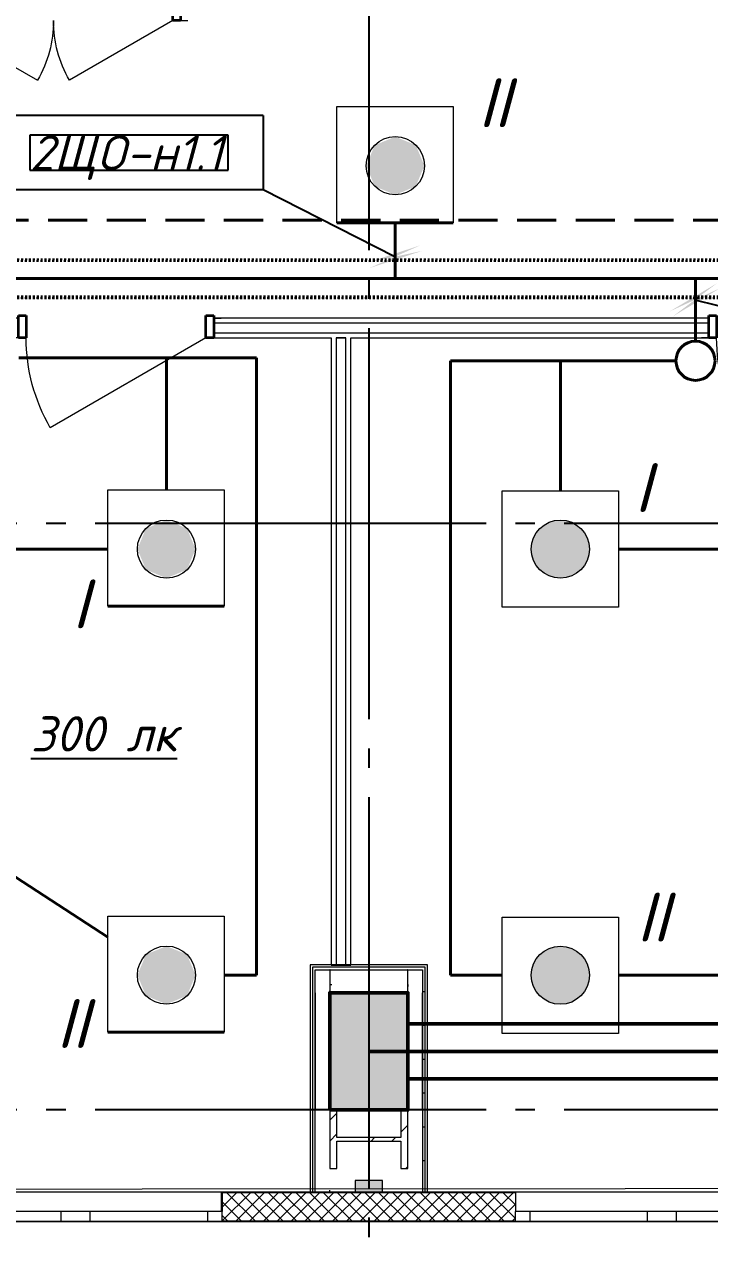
# Model space of a CAD drawing. Header units: millimetres. Extents: x 0 to 1286, y 0 to 420.
# Drawn here: x 260.6 to 295.6, y 92.9 to 155.1 of the extents above; entities that cross this region are included whole.
import ezdxf

# ---------------------------------------------------------------- set-up
doc = ezdxf.new("R2010")
doc.units = ezdxf.units.MM
for name, pattern in [('JIS_02_2.0', [3, 2, -1]), ('ГОСТ 2.303 5', [24, 20, -1.5, 1, -1.5]), ('СПКБ-0000-000-АР#002$0$Achse', [2300, 0, -800, 1500, 0]), ('СПКБ-0000-000-АР#002$0$Разомкнутая', [1058.333302, 634.99999, -423.333311]), ('СПКБ-0000-000-АР#002$0$Штрихпунктирная', [900, 500, -200, 0, -200])]:
    doc.linetypes.add(name, pattern=pattern)
for name, color, linetype in [('Viewport1ForCustomObjects_0', 7, 'Continuous'), ('Viewport2ForCustomObjects_0', 7, 'Continuous'), ('СПКБ-0000-000-АР#002$0$Двери ArchiCAD', 7, 'Continuous'), ('СПКБ-0000-000-АР#002$0$Колонны новые', 7, 'Continuous'), ('СПКБ-0000-000-АР#002$0$Колонны существующие', 7, 'Continuous'), ('СПКБ-0000-000-АР#002$0$Окна ArchiCAD', 7, 'Continuous'), ('СПКБ-0000-000-АР#002$0$Перекрытие новые', 7, 'Continuous'), ('СПКБ-0000-000-АР#002$0$Стены', 7, 'Continuous'), ('СПКБ-0000-000-АР#002$0$Фахверк', 7, 'Continuous'), ('Строительные оси', 7, 'Continuous'), ('ЭМ_ЛОТКИ', 3, 'JIS_02_2.0'), ('ЭО_АВАРИЙНОЕ ОСВЕЩЕНИЕ', 7, 'Continuous'), ('ЭО_РАБОЧЕЕ ОСВЕЩЕНИЕ', 7, 'Continuous')]:
    doc.layers.add(name, color=color, linetype=linetype)
for name, color, linetype, lineweight, true_color in [('СПКБ-0000-000-АР#002$0$Двери ArchiCAD_Ном._пера__161', 7, 'Continuous', 13, 0xe11606), ('СПКБ-0000-000-АР#002$0$Двери ArchiCAD_Ном._пера__23', 7, 'Continuous', 35, 0xff6600), ('СПКБ-0000-000-АР#002$0$Двери ArchiCAD_Ном._пера__3', 7, 'Continuous', 18, 0xff6600), ('СПКБ-0000-000-АР#002$0$Колонны новые_Ном._пера__108', 7, 'Continuous', 13, 0xfd8379), ('СПКБ-0000-000-АР#002$0$Колонны существующие_Ном._пера__102', 7, 'Continuous', 13, 0xcccccc), ('СПКБ-0000-000-АР#002$0$Линии_Ном._пера__4', 7, 'Continuous', 20, 0x029e21), ('СПКБ-0000-000-АР#002$0$Окна ArchiCAD_Ном._пера__68', 7, 'Continuous', 20, 0xfd4435), ('СПКБ-0000-000-АР#002$0$Перекрытие новые_Ном._пера__161', 7, 'Continuous', 13, 0xe11606), ('СПКБ-0000-000-АР#002$0$Стены_Ном._пера__161', 7, 'Continuous', 13, 0xe11606), ('СПКБ-0000-000-АР#002$0$Стены_Ном._пера__68', 7, 'Continuous', 20, 0xfd4435), ('СПКБ-0000-000-АР#002$0$Фахверк_Ном._пера__102', 7, 'Continuous', 13, 0xcccccc)]:
    doc.layers.add(name, color=color, linetype=linetype, lineweight=lineweight, true_color=true_color)
for name, color, linetype, lineweight in [('СПКБ-0000-000-АР#002$0$Колонны новые_Ном._пера__20', 1, 'Continuous', 20), ('СПКБ-0000-000-АР#002$0$Колонны существующие_Ном._пера__141', 7, 'Continuous', 50), ('СПКБ-0000-000-АР#002$0$Линии_Ном._пера__141', 7, 'Continuous', 50), ('СПКБ-0000-000-АР#002$0$Окна ArchiCAD_Ном._пера__6', 5, 'Continuous', 9), ('СПКБ-0000-000-АР#002$0$Стены_Ном._пера__1', 7, 'Continuous', 13), ('СПКБ-0000-000-АР#002$0$Стены_Ном._пера__20', 1, 'Continuous', 20), ('СПКБ-0000-000-АР#002$0$Фахверк_Ном._пера__1', 7, 'Continuous', 13)]:
    doc.layers.add(name, color=color, linetype=linetype, lineweight=lineweight)
doc.styles.add('1.8', font='isocpeui.ttf', dxfattribs={"height": 1.8})
doc.styles.add('2.5', font='isocpeui.ttf')
doc.styles.add('CustomTextStyle101', font='isocpeui.ttf', dxfattribs={"height": 1.8})
pattern_1 = [(0, (0, 0), (0, 75), [0, -75])]
pattern_2 = [(0, (0, 0), (0, 173.205), [0, -100]), (0, (50, 86.6), (0, 173.205), [0, -100])]
pattern_3 = [(45, (0, 0), (-159.099, 159.099), []), (45, (-53.03, 53.03), (-159.099, 159.099), [])]

# ---------------------------------------------------------------- blocks, each defined once
blk = doc.blocks.new('*U669')
at = {"color": 0, "linetype": 'ByBlock', "lineweight": -2}
for p, q in [((-100, -31), (-100, -21500)), ((-100, -21500), (-100, -31)), ((-90, -21500), (-90, -31)), ((90, -31), (90, -21500)), ((100, -21500), (100, -31)), ((100, -21500), (100, -31))]:
    blk.add_line(p, q, dxfattribs=at)
blk = doc.blocks.new('*E728')
at = {"layer": 'Строительные оси', "color": 3, "linetype": 'ГОСТ 2.303 5', "lineweight": 25}
for p, q in [((-59.569, 258.857), (-59.569, -45.143)), ((186.431, 8.857), (-283.569, 8.857)), ((186.431, -21.143), (-283.569, -21.143))]:
    blk.add_line(p, q, dxfattribs=at)
at = {"layer": 'ЭО_АВАРИЙНОЕ ОСВЕЩЕНИЕ', "color": 1, "linetype": 'JIS_02_2.0', "lineweight": 40}
blk.add_line((-150.979, 24.391), (-10.844, 24.391), dxfattribs=at)
at = {"layer": 'ЭО_РАБОЧЕЕ ОСВЕЩЕНИЕ', "color": 7, "lineweight": 0}
for p, q in [((-61.207, 30.193), (-55.257, 30.193)), ((-61.207, 24.243), (-61.207, 30.193)), ((-55.257, 30.193), (-55.257, 24.243)), ((-72.913, 10.579), (-66.963, 10.579)), ((-72.913, 4.629), (-72.913, 10.579)), ((-66.963, 10.579), (-66.963, 4.629)), ((-52.742, 10.528), (-46.792, 10.528)), ((-52.742, 4.578), (-52.742, 10.528)), ((-46.792, 10.528), (-46.792, 4.578)), ((-46.792, 4.578), (-52.742, 4.578)), ((-72.913, -11.219), (-66.963, -11.219)), ((-72.913, -17.169), (-72.913, -11.219)), ((-66.963, -11.219), (-66.963, -17.169)), ((-52.742, -11.272), (-46.792, -11.272)), ((-52.742, -17.222), (-52.742, -11.272)), ((-46.792, -11.272), (-46.792, -17.222)), ((-46.792, -17.222), (-52.742, -17.222))]:
    blk.add_line(p, q, dxfattribs=at)
at = {"layer": 'ЭО_РАБОЧЕЕ ОСВЕЩЕНИЕ', "color": 5, "lineweight": 40}
for p, q in [((-55.257, 24.243), (-61.207, 24.243)), ((-58.215, 21.391), (-58.215, 24.243)), ((-58.215, 21.391), (-78.477, 21.391)), ((-42.854, 21.391), (-58.215, 21.391)), ((-42.854, 18.188), (-42.854, 21.391)), ((-5.153, 21.391), (-42.854, 21.391)), ((-77.477, 17.346), (-69.921, 17.346)), ((-69.921, 10.579), (-69.921, 17.346)), ((-69.921, 17.346), (-65.313, 17.346)), ((-65.313, 17.346), (-65.313, -14.244)), ((-49.767, 17.188), (-55.386, 17.188)), ((-55.386, 17.188), (-55.386, -14.247)), ((-49.767, 17.188), (-49.767, 10.528)), ((-43.854, 17.188), (-49.767, 17.188)), ((-100.657, 7.554), (-72.913, 7.554)), ((-46.792, 7.553), (-31.742, 7.553)), ((-66.963, 4.629), (-72.913, 4.629)), ((-72.913, -12.299), (-83.81, -5.217)), ((-65.313, -14.244), (-66.963, -14.244)), ((-55.386, -14.247), (-52.742, -14.247)), ((-46.792, -14.247), (-31.742, -14.247)), ((-66.963, -17.169), (-72.913, -17.169))]:
    blk.add_line(p, q, dxfattribs=at)
at = {"layer": 'ЭО_РАБОЧЕЕ ОСВЕЩЕНИЕ', "color": 7, "lineweight": 0}
for centre in [(-58.215, 27.168), (-69.921, 7.554), (-49.767, 7.553), (-69.921, -14.244), (-49.767, -14.247)]:
    blk.add_circle(centre, 1.488, dxfattribs=at)
at = {"layer": 'ЭО_РАБОЧЕЕ ОСВЕЩЕНИЕ', "color": 5, "lineweight": 40}
blk.add_circle((-42.854, 17.188), 1, dxfattribs=at)
at = {"layer": 'ЭО_РАБОЧЕЕ ОСВЕЩЕНИЕ', "color": 5, "lineweight": 0}
for points in [[(-58.215, 28.655), (-59.267, 28.22), (-57.163, 28.22)], [(-59.267, 28.22), (-59.702, 27.168), (-56.727, 27.168)], [(-59.267, 28.22), (-57.163, 28.22), (-56.727, 27.168)], [(-59.702, 27.168), (-59.267, 26.116), (-57.163, 26.116)], [(-59.702, 27.168), (-56.727, 27.168), (-57.163, 26.116)], [(-59.267, 26.116), (-57.163, 26.116), (-58.215, 25.68)], [(-69.921, 9.041), (-70.973, 8.606), (-68.869, 8.606)], [(-70.973, 8.606), (-71.408, 7.554), (-68.433, 7.554)], [(-70.973, 8.606), (-68.869, 8.606), (-68.433, 7.554)], [(-71.408, 7.554), (-70.973, 6.502), (-68.869, 6.502)], [(-71.408, 7.554), (-68.433, 7.554), (-68.869, 6.502)], [(-70.973, 6.502), (-68.869, 6.502), (-69.921, 6.066)], [(-69.921, -12.756), (-70.973, -13.192), (-68.869, -13.192)], [(-70.973, -13.192), (-71.408, -14.244), (-68.433, -14.244)], [(-70.973, -13.192), (-68.869, -13.192), (-68.433, -14.244)], [(-71.408, -14.244), (-70.973, -15.296), (-68.869, -15.296)], [(-71.408, -14.244), (-68.433, -14.244), (-68.869, -15.296)], [(-70.973, -15.296), (-68.869, -15.296), (-69.921, -15.731)]]:
    blk.add_solid(points, dxfattribs=at)
at = {"layer": 'ЭО_РАБОЧЕЕ ОСВЕЩЕНИЕ', "color": 5, "lineweight": 40}
for points in [[(-50.663, 8.74), (-50.866, 8.555), (-48.668, 8.555)], [(-50.43, 8.884), (-50.663, 8.74), (-48.871, 8.74)], [(-50.663, 8.74), (-48.871, 8.74), (-48.668, 8.555)], [(-50.174, 8.983), (-50.43, 8.884), (-49.104, 8.884)], [(-50.43, 8.884), (-49.104, 8.884), (-48.871, 8.74)], [(-49.904, 9.034), (-50.174, 8.983), (-49.36, 8.983)], [(-50.174, 8.983), (-49.36, 8.983), (-49.104, 8.884)], [(-49.904, 9.034), (-49.63, 9.034), (-49.36, 8.983)], [(-51.032, 8.336), (-51.154, 8.09), (-48.38, 8.09)], [(-50.866, 8.555), (-51.032, 8.336), (-48.502, 8.336)], [(-51.032, 8.336), (-48.502, 8.336), (-48.38, 8.09)], [(-50.866, 8.555), (-48.668, 8.555), (-48.502, 8.336)], [(-51.229, 7.826), (-51.255, 7.553), (-48.28, 7.553)], [(-51.255, 7.553), (-51.229, 7.279), (-48.305, 7.279)], [(-51.255, 7.553), (-48.28, 7.553), (-48.305, 7.279)], [(-51.154, 8.09), (-51.229, 7.826), (-48.305, 7.826)], [(-51.229, 7.826), (-48.305, 7.826), (-48.28, 7.553)], [(-51.154, 8.09), (-48.38, 8.09), (-48.305, 7.826)], [(-51.229, 7.279), (-51.154, 7.015), (-48.38, 7.015)], [(-51.229, 7.279), (-48.305, 7.279), (-48.38, 7.015)], [(-51.154, 7.015), (-51.032, 6.77), (-48.502, 6.77)], [(-51.154, 7.015), (-48.38, 7.015), (-48.502, 6.77)], [(-51.032, 6.77), (-50.866, 6.551), (-48.668, 6.551)], [(-51.032, 6.77), (-48.502, 6.77), (-48.668, 6.551)], [(-50.866, 6.551), (-50.663, 6.366), (-48.871, 6.366)], [(-50.866, 6.551), (-48.668, 6.551), (-48.871, 6.366)], [(-50.663, 6.366), (-50.43, 6.221), (-49.104, 6.221)], [(-50.663, 6.366), (-48.871, 6.366), (-49.104, 6.221)], [(-50.43, 6.221), (-50.174, 6.122), (-49.36, 6.122)], [(-50.43, 6.221), (-49.104, 6.221), (-49.36, 6.122)], [(-50.174, 6.122), (-49.904, 6.072), (-49.63, 6.072)], [(-50.174, 6.122), (-49.36, 6.122), (-49.63, 6.072)], [(-50.663, -13.06), (-50.866, -13.245), (-48.668, -13.245)], [(-50.43, -12.916), (-50.663, -13.06), (-48.871, -13.06)], [(-50.663, -13.06), (-48.871, -13.06), (-48.668, -13.245)], [(-50.174, -12.816), (-50.43, -12.916), (-49.104, -12.916)], [(-50.43, -12.916), (-49.104, -12.916), (-48.871, -13.06)], [(-49.904, -12.766), (-50.174, -12.816), (-49.36, -12.816)], [(-50.174, -12.816), (-49.36, -12.816), (-49.104, -12.916)], [(-49.904, -12.766), (-49.63, -12.766), (-49.36, -12.816)], [(-51.032, -13.464), (-51.154, -13.71), (-48.38, -13.71)], [(-50.866, -13.245), (-51.032, -13.464), (-48.502, -13.464)], [(-51.032, -13.464), (-48.502, -13.464), (-48.38, -13.71)], [(-50.866, -13.245), (-48.668, -13.245), (-48.502, -13.464)], [(-51.229, -13.974), (-51.255, -14.247), (-48.28, -14.247)], [(-51.255, -14.247), (-51.229, -14.52), (-48.305, -14.52)], [(-51.255, -14.247), (-48.28, -14.247), (-48.305, -14.52)], [(-51.154, -13.71), (-51.229, -13.974), (-48.305, -13.974)], [(-51.229, -13.974), (-48.305, -13.974), (-48.28, -14.247)], [(-51.154, -13.71), (-48.38, -13.71), (-48.305, -13.974)], [(-51.229, -14.52), (-51.154, -14.784), (-48.38, -14.784)], [(-51.229, -14.52), (-48.305, -14.52), (-48.38, -14.784)], [(-51.154, -14.784), (-51.032, -15.03), (-48.502, -15.03)], [(-51.154, -14.784), (-48.38, -14.784), (-48.502, -15.03)], [(-51.032, -15.03), (-50.866, -15.249), (-48.668, -15.249)], [(-51.032, -15.03), (-48.502, -15.03), (-48.668, -15.249)], [(-50.866, -15.249), (-50.663, -15.434), (-48.871, -15.434)], [(-50.866, -15.249), (-48.668, -15.249), (-48.871, -15.434)], [(-50.663, -15.434), (-50.43, -15.579), (-49.104, -15.579)], [(-50.663, -15.434), (-48.871, -15.434), (-49.104, -15.579)], [(-50.43, -15.579), (-50.174, -15.678), (-49.36, -15.678)], [(-50.43, -15.579), (-49.104, -15.579), (-49.36, -15.678)], [(-50.174, -15.678), (-49.904, -15.728), (-49.63, -15.728)], [(-50.174, -15.678), (-49.36, -15.678), (-49.63, -15.728)]]:
    blk.add_solid(points, dxfattribs=at)
blk = doc.blocks.new('СПКБ-0000-000-АР#002$0$Перекрытие_1', base_point=(-24406.7, -2530.4))
at = {"layer": 'СПКБ-0000-000-АР#002$0$Перекрытие новые_Ном._пера__161', "color": 12, "linetype": 'Continuous', "lineweight": 13, "true_color": 0xe11606, "flags": 128}
blk.add_lwpolyline([(17852.7, -2530.3), (5844.3, -2530.3), (5849.1, -2225.3), (4547.2, -2225.3), (4547.2, 885.7), (293.1, 885.7), (293.1, -2514.3), (-24406.7, -2530.4)], dxfattribs=at)
blk = doc.blocks.new('СПКБ-0000-000-АР#002$0$Однопольная Дверь 19_4')
at = {"layer": 'СПКБ-0000-000-АР#002$0$Двери ArchiCAD_Ном._пера__161', "color": 12, "linetype": 'Continuous', "lineweight": 13, "true_color": 0xe11606}
for p, q in [((-500, 0), (-537, 0)), ((-500, 0), (-500, -25)), ((500, 0), (500, -25)), ((500, 0), (537, 0)), ((-500, -25), (-500, -75)), ((500, -25), (500, -75)), ((-500, -100), (-537, -100)), ((-500, -75), (-500, -100)), ((500, -75), (500, -100)), ((500, -100), (537, -100))]:
    blk.add_line(p, q, dxfattribs=at)
at = {"layer": 'СПКБ-0000-000-АР#002$0$Двери ArchiCAD_Ном._пера__23', "color": 30, "linetype": 'Continuous', "lineweight": 35, "true_color": 0xff6600}
for p, q in [((-460, 0), (-500, 0)), ((-500, 0), (-500, -115)), ((-460, -115), (-460, 0)), ((500, 0), (460, 0)), ((460, 0), (460, -115)), ((500, -115), (500, 0)), ((-500, -115), (-460, -115)), ((460, -115), (500, -115))]:
    blk.add_line(p, q, dxfattribs=at)
at = {"layer": 'СПКБ-0000-000-АР#002$0$Двери ArchiCAD_Ном._пера__3', "color": 30, "linetype": 'Continuous', "lineweight": 18, "true_color": 0xff6600}
blk.add_line((460, 0), (-336.7, 460), dxfattribs=at)
blk.add_arc((460, 0), 920, 150, 180, dxfattribs=at)
blk = doc.blocks.new('СПКБ-0000-000-АР#002$0$Стена_25', base_point=(273.4, 1836.3))
at = {"layer": 'СПКБ-0000-000-АР#002$0$Стены_Ном._пера__161', "linetype": 'Continuous', "lineweight": 13, "true_color": 0xe11606}
h = blk.add_hatch(dxfattribs=at)
h.set_pattern_fill('ГИПС', color=12, style=0, pattern_type=2)
h.set_pattern_definition(pattern_1)
h.paths.add_polyline_path([(-4217.3, 1936.3), (-6749.9, 1936.3), (-6749.9, 1911.3), (-4217.3, 1911.3)])
h = blk.add_hatch(dxfattribs=at)
h.set_pattern_fill('ГИПС', color=12, style=0, pattern_type=2)
h.set_pattern_definition(pattern_1)
h.paths.add_polyline_path([(-6749.9, 1836.3), (-4217.3, 1836.3), (-4217.3, 1861.3), (-6749.9, 1861.3)])
at = {"layer": 'СПКБ-0000-000-АР#002$0$Стены_Ном._пера__161', "color": 12, "linetype": 'Continuous', "lineweight": 13, "true_color": 0xe11606}
for p, q in [((-6749.9, 1936.3), (-6712.9, 1936.3)), ((-6749.9, 1911.3), (-6749.9, 1936.3)), ((-4217.3, 1936.3), (-4254.3, 1936.3)), ((-4217.3, 1911.3), (-4217.3, 1936.3)), ((-4217.3, 1911.3), (-6749.9, 1911.3)), ((-6749.9, 1861.3), (-6749.9, 1911.3)), ((-4217.3, 1861.3), (-4217.3, 1911.3)), ((-6749.9, 1861.3), (-4217.3, 1861.3)), ((-6749.9, 1836.3), (-6749.9, 1861.3)), ((-6749.9, 1836.3), (-6712.9, 1836.3)), ((-4217.3, 1836.3), (-4254.3, 1836.3)), ((-4217.3, 1836.3), (-4217.3, 1861.3))]:
    blk.add_line(p, q, dxfattribs=at)
at = {"layer": 'СПКБ-0000-000-АР#002$0$Стены_Ном._пера__161', "color": 12, "linetype": 'Continuous', "lineweight": 13, "true_color": 0xe11606, "flags": 128}
for points in [[(-4217.3, 1936.3), (-6749.9, 1936.3)], [(-6749.9, 1836.3), (-6149.7, 1836.3)], [(-6124.7, 1836.3), (-6074.7, 1836.3)], [(-6049.7, 1836.3), (-4217.3, 1836.3)]]:
    blk.add_lwpolyline(points, dxfattribs=at)
at = {"layer": 'СПКБ-0000-000-АР#002$0$Двери ArchiCAD', "color": 21, "linetype": 'Continuous', "lineweight": 18, "true_color": 0xff9955, "xscale": -1, "zscale": 1000, "rotation": 180}
for p in [(-7249.9, 1836.3), (-3717.3, 1836.3)]:
    blk.add_blockref('СПКБ-0000-000-АР#002$0$Однопольная Дверь 19_4', p, dxfattribs=at)
blk = doc.blocks.new('СПКБ-0000-000-АР#002$0$Стена_26', base_point=(-6149.7, -1373))
at = {"layer": 'СПКБ-0000-000-АР#002$0$Стены_Ном._пера__161', "linetype": 'Continuous', "lineweight": 13, "true_color": 0xe11606}
h = blk.add_hatch(dxfattribs=at)
h.set_pattern_fill('ГИПС', color=12, style=0, pattern_type=2)
h.set_pattern_definition(pattern_1)
h.paths.add_polyline_path([(-6149.7, 1836.3), (-6149.7, -1373), (-6124.7, -1373), (-6124.7, 1836.3)])
h = blk.add_hatch(dxfattribs=at)
h.set_pattern_fill('ГИПС', color=12, style=0, pattern_type=2)
h.set_pattern_definition(pattern_1)
h.paths.add_polyline_path([(-6049.7, -1373), (-6049.7, 1836.3), (-6074.7, 1836.3), (-6074.7, -1373)])
at = {"layer": 'СПКБ-0000-000-АР#002$0$Стены_Ном._пера__161', "color": 12, "linetype": 'Continuous', "lineweight": 13, "true_color": 0xe11606}
for p, q in [((-6124.7, 1836.3), (-6124.7, -1373)), ((-6074.7, -1373), (-6074.7, 1836.3))]:
    blk.add_line(p, q, dxfattribs=at)
at = {"layer": 'СПКБ-0000-000-АР#002$0$Стены_Ном._пера__161', "color": 12, "linetype": 'Continuous', "lineweight": 13, "true_color": 0xe11606, "flags": 128}
for points in [[(-6149.7, 1836.3), (-6149.7, -1373)], [(-6074.7, 1836.3), (-6124.7, 1836.3)], [(-6049.7, -1373), (-6049.7, 1836.3)], [(-6149.7, -1373), (-6049.7, -1373)]]:
    blk.add_lwpolyline(points, dxfattribs=at)
blk = doc.blocks.new('СПКБ-0000-000-АР#002$0$Двупольная Дверь 19_3')
at = {"layer": 'СПКБ-0000-000-АР#002$0$Двери ArchiCAD_Ном._пера__161', "color": 12, "linetype": 'Continuous', "lineweight": 13, "true_color": 0xe11606}
for p, q in [((-650, 0), (-687, 0)), ((-650, 0), (-650, -25)), ((650, 0), (650, -25)), ((650, 0), (687, 0)), ((-650, -25), (-650, -75)), ((650, -25), (650, -75)), ((-650, -100), (-687, -100)), ((-650, -75), (-650, -100)), ((650, -75), (650, -100)), ((650, -100), (687, -100))]:
    blk.add_line(p, q, dxfattribs=at)
at = {"layer": 'СПКБ-0000-000-АР#002$0$Двери ArchiCAD_Ном._пера__23', "color": 30, "linetype": 'Continuous', "lineweight": 35, "true_color": 0xff6600}
for p, q in [((-610, 0), (-650, 0)), ((-650, 0), (-650, -115)), ((-610, -115), (-610, 0)), ((650, 0), (610, 0)), ((610, 0), (610, -115)), ((650, -115), (650, 0)), ((-650, -115), (-610, -115)), ((610, -115), (650, -115))]:
    blk.add_line(p, q, dxfattribs=at)
at = {"layer": 'СПКБ-0000-000-АР#002$0$Двери ArchiCAD_Ном._пера__3', "color": 30, "linetype": 'Continuous', "lineweight": 18, "true_color": 0xff6600}
for p, q in [((-610, 0), (-81.7, 305)), ((610, 0), (81.7, 305))]:
    blk.add_line(p, q, dxfattribs=at)
for centre, start, end in [((-610, 0), 0, 30), ((610, 0), 150, 180)]:
    blk.add_arc(centre, 610, start, end, dxfattribs=at)
blk = doc.blocks.new('СПКБ-0000-000-АР#002$0$Стена_74', base_point=(-2473.6, 3459.3))
at = {"layer": 'СПКБ-0000-000-АР#002$0$Двери ArchiCAD', "color": 21, "linetype": 'Continuous', "lineweight": 18, "true_color": 0xff9955, "xscale": -1, "zscale": 1000, "rotation": 180}
blk.add_blockref('СПКБ-0000-000-АР#002$0$Двупольная Дверь 19_3', (-7570.2, 3459.3), dxfattribs=at)
blk = doc.blocks.new('СПКБ-0000-000-АР#002$0$Стена_119', base_point=(-6156.9, -1472))
at = {"layer": 'СПКБ-0000-000-АР#002$0$Стены_Ном._пера__20', "linetype": 'Continuous', "lineweight": 20}
h = blk.add_hatch(dxfattribs=at)
h.set_pattern_fill('ШТУКАТУРКА', color=1, style=0, pattern_type=2)
h.set_pattern_definition(pattern_2)
h.paths.add_polyline_path([(-5656.9, -1372), (-6256.9, -1372), (-6244.9, -1384), (-5668.9, -1384)])
h = blk.add_hatch(dxfattribs=at)
h.set_pattern_fill('ШТУКАТУРКА', color=1, style=0, pattern_type=2)
h.set_pattern_definition(pattern_2)
h.paths.add_polyline_path([(-6231.9, -1397), (-5681.9, -1397), (-5668.9, -1384), (-6244.9, -1384)])
at = {"layer": 'СПКБ-0000-000-АР#002$0$Стены_Ном._пера__1', "color": 7, "linetype": 'СПКБ-0000-000-АР#002$0$Achse', "lineweight": 13, "flags": 128}
blk.add_lwpolyline([(-6156.9, -1472), (-5756.9, -1472)], dxfattribs=at)
at = {"layer": 'СПКБ-0000-000-АР#002$0$Стены_Ном._пера__20', "color": 1, "linetype": 'Continuous', "lineweight": 20, "flags": 128}
blk.add_lwpolyline([(-5656.9, -1372), (-6256.9, -1372)], dxfattribs=at)
at = {"layer": 'СПКБ-0000-000-АР#002$0$Стены_Ном._пера__68', "color": 20, "linetype": 'Continuous', "lineweight": 20, "true_color": 0xfd4435}
for p, q in [((-5668.9, -1384), (-6244.9, -1384)), ((-6231.9, -1397), (-5681.9, -1397))]:
    blk.add_line(p, q, dxfattribs=at)
blk = doc.blocks.new('СПКБ-0000-000-АР#002$0$Стена_120', base_point=(-5756.9, -1472))
at = {"layer": 'СПКБ-0000-000-АР#002$0$Стены_Ном._пера__20', "linetype": 'Continuous', "lineweight": 20}
h = blk.add_hatch(dxfattribs=at)
h.set_pattern_fill('ШТУКАТУРКА', color=1, style=0, pattern_type=2)
h.set_pattern_definition(pattern_2)
h.paths.add_polyline_path([(-5681.9, -1397), (-5681.9, -1514.3), (-5668.9, -1514.3), (-5668.9, -1384)])
h = blk.add_hatch(dxfattribs=at)
h.set_pattern_fill('ШТУКАТУРКА', color=1, style=0, pattern_type=2)
h.set_pattern_definition(pattern_2)
h.paths.add_polyline_path([(-5656.9, -1514.3), (-5656.9, -1372), (-5668.9, -1384), (-5668.9, -1514.3)])
h = blk.add_hatch(dxfattribs=at)
h.set_pattern_fill('ШТУКАТУРКА', color=1, style=0, pattern_type=2)
h.set_pattern_definition(pattern_2)
h.paths.add_polyline_path([(-5668.9, -2114.3), (-5668.9, -1514.3), (-5681.9, -1514.3), (-5681.9, -2114.3)])
h = blk.add_hatch(dxfattribs=at)
h.set_pattern_fill('ШТУКАТУРКА', color=1, style=0, pattern_type=2)
h.set_pattern_definition(pattern_2)
h.paths.add_polyline_path([(-5656.9, -2114.3), (-5656.9, -1514.3), (-5668.9, -1514.3), (-5668.9, -2114.3)])
h = blk.add_hatch(dxfattribs=at)
h.set_pattern_fill('ШТУКАТУРКА', color=1, style=0, pattern_type=2)
h.set_pattern_definition(pattern_2)
h.paths.add_polyline_path([(-5681.9, -2114.3), (-5681.9, -2534.7), (-5668.9, -2534.7), (-5668.9, -2114.3)])
h = blk.add_hatch(dxfattribs=at)
h.set_pattern_fill('ШТУКАТУРКА', color=1, style=0, pattern_type=2)
h.set_pattern_definition(pattern_2)
h.paths.add_polyline_path([(-5656.9, -2534.7), (-5656.9, -2114.3), (-5668.9, -2114.3), (-5668.9, -2534.7)])
at = {"layer": 'СПКБ-0000-000-АР#002$0$Стены_Ном._пера__1', "color": 7, "linetype": 'СПКБ-0000-000-АР#002$0$Achse', "lineweight": 13, "flags": 128}
for points in [[(-5756.9, -1472), (-5756.9, -1514.3)], [(-5756.9, -2114.3), (-5756.9, -2534.7)]]:
    blk.add_lwpolyline(points, dxfattribs=at)
at = {"layer": 'СПКБ-0000-000-АР#002$0$Стены_Ном._пера__1', "color": 7, "linetype": 'Continuous', "lineweight": 13, "flags": 128}
blk.add_lwpolyline([(-5756.9, -2534.7), (-5681.9, -2534.7)], dxfattribs=at)
at = {"layer": 'СПКБ-0000-000-АР#002$0$Стены_Ном._пера__20', "color": 1, "linetype": 'Continuous', "lineweight": 20, "flags": 128}
for points in [[(-5656.9, -2534.7), (-5656.9, -1372)], [(-5681.9, -2534.7), (-5668.9, -2534.7)], [(-5668.9, -2534.7), (-5656.9, -2534.7)]]:
    blk.add_lwpolyline(points, dxfattribs=at)
at = {"layer": 'СПКБ-0000-000-АР#002$0$Стены_Ном._пера__68', "color": 20, "linetype": 'Continuous', "lineweight": 20, "true_color": 0xfd4435}
for p, q in [((-5681.9, -1397), (-5681.9, -1514.3)), ((-5668.9, -1514.3), (-5668.9, -1384)), ((-5681.9, -2114.3), (-5681.9, -1514.3)), ((-5681.9, -1514.3), (-5681.9, -2114.3)), ((-5668.9, -2114.3), (-5668.9, -1514.3)), ((-5681.9, -2114.3), (-5681.9, -2534.7)), ((-5668.9, -2534.7), (-5668.9, -2114.3))]:
    blk.add_line(p, q, dxfattribs=at)
blk = doc.blocks.new('СПКБ-0000-000-АР#002$0$Стена_121', base_point=(-6156.9, -1472))
at = {"layer": 'СПКБ-0000-000-АР#002$0$Стены_Ном._пера__20', "linetype": 'Continuous', "lineweight": 20}
h = blk.add_hatch(dxfattribs=at)
h.set_pattern_fill('ШТУКАТУРКА', color=1, style=0, pattern_type=2)
h.set_pattern_definition(pattern_2)
h.paths.add_polyline_path([(-6256.9, -1372), (-6256.9, -1514.3), (-6244.9, -1514.3), (-6244.9, -1384)])
h = blk.add_hatch(dxfattribs=at)
h.set_pattern_fill('ШТУКАТУРКА', color=1, style=0, pattern_type=2)
h.set_pattern_definition(pattern_2)
h.paths.add_polyline_path([(-6231.9, -1514.3), (-6231.9, -1397), (-6244.9, -1384), (-6244.9, -1514.3)])
h = blk.add_hatch(dxfattribs=at)
h.set_pattern_fill('ШТУКАТУРКА', color=1, style=0, pattern_type=2)
h.set_pattern_definition(pattern_2)
h.paths.add_polyline_path([(-6256.9, -1514.3), (-6256.9, -2114.3), (-6244.9, -2114.3), (-6244.9, -1514.3)])
h = blk.add_hatch(dxfattribs=at)
h.set_pattern_fill('ШТУКАТУРКА', color=1, style=0, pattern_type=2)
h.set_pattern_definition(pattern_2)
h.paths.add_polyline_path([(-6244.9, -1514.3), (-6244.9, -2114.3), (-6231.9, -2114.3), (-6231.9, -1514.3)])
h = blk.add_hatch(dxfattribs=at)
h.set_pattern_fill('ШТУКАТУРКА', color=1, style=0, pattern_type=2)
h.set_pattern_definition(pattern_2)
h.paths.add_polyline_path([(-6256.9, -2114.3), (-6256.9, -2534.7), (-6244.9, -2534.7), (-6244.9, -2114.3)])
h = blk.add_hatch(dxfattribs=at)
h.set_pattern_fill('ШТУКАТУРКА', color=1, style=0, pattern_type=2)
h.set_pattern_definition(pattern_2)
h.paths.add_polyline_path([(-6231.9, -2534.7), (-6231.9, -2114.3), (-6244.9, -2114.3), (-6244.9, -2534.7)])
at = {"layer": 'СПКБ-0000-000-АР#002$0$Стены_Ном._пера__1', "color": 7, "linetype": 'СПКБ-0000-000-АР#002$0$Achse', "lineweight": 13, "flags": 128}
for points in [[(-6156.9, -1514.3), (-6156.9, -1472)], [(-6156.9, -2534.7), (-6156.9, -2114.3)]]:
    blk.add_lwpolyline(points, dxfattribs=at)
at = {"layer": 'СПКБ-0000-000-АР#002$0$Стены_Ном._пера__1', "color": 7, "linetype": 'Continuous', "lineweight": 13, "flags": 128}
blk.add_lwpolyline([(-6156.9, -2534.7), (-6231.9, -2534.7)], dxfattribs=at)
at = {"layer": 'СПКБ-0000-000-АР#002$0$Стены_Ном._пера__20', "color": 1, "linetype": 'Continuous', "lineweight": 20, "flags": 128}
for points in [[(-6256.9, -1372), (-6256.9, -2534.7)], [(-6244.9, -2534.7), (-6256.9, -2534.7)], [(-6231.9, -2534.7), (-6244.9, -2534.7)]]:
    blk.add_lwpolyline(points, dxfattribs=at)
at = {"layer": 'СПКБ-0000-000-АР#002$0$Стены_Ном._пера__68', "color": 20, "linetype": 'Continuous', "lineweight": 20, "true_color": 0xfd4435}
for p, q in [((-6244.9, -1384), (-6244.9, -1514.3)), ((-6231.9, -1514.3), (-6231.9, -1397)), ((-6244.9, -1514.3), (-6244.9, -2114.3)), ((-6231.9, -1514.3), (-6231.9, -2114.3)), ((-6231.9, -2114.3), (-6231.9, -1514.3)), ((-6244.9, -2114.3), (-6244.9, -2534.7)), ((-6231.9, -2534.7), (-6231.9, -2114.3))]:
    blk.add_line(p, q, dxfattribs=at)
blk = doc.blocks.new('СПКБ-0000-000-АР#002$0$Колонна_5', base_point=(-5956.9, -1814.3))
at = {"layer": 'СПКБ-0000-000-АР#002$0$Колонны существующие_Ном._пера__102', "linetype": 'Continuous', "lineweight": 13, "true_color": 0xcccccc}
blk.add_hatch(color=254, dxfattribs=at).paths.add_polyline_path([(-6156.9, -2114.3), (-5756.9, -2114.3), (-5756.9, -1514.3), (-6156.9, -1514.3)])
at = {"layer": 'СПКБ-0000-000-АР#002$0$Колонны существующие_Ном._пера__141', "color": 7, "linetype": 'Continuous', "lineweight": 50, "flags": 128}
blk.add_lwpolyline([(-6156.9, -2114.3), (-5756.9, -2114.3), (-5756.9, -1514.3), (-6156.9, -1514.3)], close=True, dxfattribs=at)
blk = doc.blocks.new('СПКБ-0000-000-АР#002$0$Колонна_31', base_point=(-5956.9, -2264.3))
at = {"layer": 'СПКБ-0000-000-АР#002$0$Колонны новые_Ном._пера__108', "linetype": 'Continuous', "lineweight": 13, "true_color": 0xfd8379}
h = blk.add_hatch(dxfattribs=at)
h.set_pattern_fill('СТАЛЬ', color=11, style=0, pattern_type=2)
h.set_pattern_definition(pattern_3)
h.paths.add_polyline_path([(-5756.9, -2414.3), (-5756.9, -2114.3), (-5793.5, -2114.3), (-5793.5, -2255.5), (-6120.2, -2255.5), (-6120.2, -2114.3), (-6156.9, -2114.3), (-6156.9, -2414.3), (-6120.2, -2414.3), (-6120.2, -2273), (-5793.5, -2273), (-5793.5, -2414.3)])
at = {"layer": 'СПКБ-0000-000-АР#002$0$Колонны новые_Ном._пера__20', "color": 1, "linetype": 'Continuous', "lineweight": 20}
for p, q in [((-6120.2, -2114.3), (-6156.9, -2114.3)), ((-6156.9, -2114.3), (-6156.9, -2414.3)), ((-6120.2, -2255.5), (-6120.2, -2114.3)), ((-5756.9, -2114.3), (-5793.5, -2114.3)), ((-5793.5, -2114.3), (-5793.5, -2255.5)), ((-5756.9, -2414.3), (-5756.9, -2114.3)), ((-5793.5, -2255.5), (-6120.2, -2255.5)), ((-6120.2, -2414.3), (-6120.2, -2273)), ((-6120.2, -2273), (-5793.5, -2273)), ((-5793.5, -2273), (-5793.5, -2414.3)), ((-6156.9, -2414.3), (-6120.2, -2414.3)), ((-5793.5, -2414.3), (-5756.9, -2414.3))]:
    blk.add_line(p, q, dxfattribs=at)
blk = doc.blocks.new('СПКБ-0000-000-АР#002$0$Колонна_32', base_point=(-6156.9, -1456.8))
at = {"layer": 'СПКБ-0000-000-АР#002$0$Колонны новые_Ном._пера__108', "linetype": 'Continuous', "lineweight": 13, "true_color": 0xfd8379}
h = blk.add_hatch(dxfattribs=at)
h.set_pattern_fill('СТАЛЬ', color=11, style=0, pattern_type=2)
h.set_pattern_definition(pattern_3)
h.paths.add_polyline_path([(-5756.9, -1397.9), (-5758.9, -1397.9), (-5758.9, -1510.9), (-6154.9, -1510.9), (-6154.9, -1397.9), (-6156.9, -1397.9), (-6156.9, -1510.9), (-6156.9, -1512.9), (-6154.9, -1512.9), (-5758.9, -1512.9), (-5756.9, -1512.9), (-5756.9, -1510.9)])
at = {"layer": 'СПКБ-0000-000-АР#002$0$Колонны новые_Ном._пера__20', "color": 1, "linetype": 'Continuous', "lineweight": 20}
for p, q in [((-6154.9, -1397.9), (-6156.9, -1397.9)), ((-6156.9, -1397.9), (-6156.9, -1510.9)), ((-6154.9, -1510.9), (-6154.9, -1397.9)), ((-5756.9, -1397.9), (-5758.9, -1397.9)), ((-5758.9, -1397.9), (-5758.9, -1510.9)), ((-5756.9, -1510.9), (-5756.9, -1397.9)), ((-6156.9, -1510.9), (-6156.9, -1512.9)), ((-6156.9, -1512.9), (-6154.9, -1512.9)), ((-5758.9, -1510.9), (-6154.9, -1510.9)), ((-6154.9, -1512.9), (-5758.9, -1512.9)), ((-5758.9, -1512.9), (-5756.9, -1512.9)), ((-5756.9, -1512.9), (-5756.9, -1510.9))]:
    blk.add_line(p, q, dxfattribs=at)
blk = doc.blocks.new('СПКБ-0000-000-АР#002$0$Двустворчатое Окно 19')
at = {"layer": 'СПКБ-0000-000-АР#002$0$Окна ArchiCAD_Ном._пера__6', "color": 5, "linetype": 'Continuous', "lineweight": 9}
for p, q in [((-747, 100), (747, 100)), ((-750, 0), (-675, 0)), ((-675, 0), (-675, -50)), ((-675, 0), (-75, 0)), ((-75, -50), (-75, 0)), ((-75, 0), (0, 0)), ((0, 0), (75, 0)), ((75, 0), (75, -50)), ((75, 0), (675, 0)), ((675, -50), (675, 0)), ((675, 0), (750, 0)), ((-750, -50), (750, -50)), ((-675, -50), (-750, -50)), ((-75, -50), (-675, -50)), ((0, -50), (-75, -50)), ((75, -50), (0, -50)), ((675, -50), (75, -50)), ((750, -50), (675, -50))]:
    blk.add_line(p, q, dxfattribs=at)
at = {"layer": 'СПКБ-0000-000-АР#002$0$Окна ArchiCAD_Ном._пера__68', "color": 20, "linetype": 'Continuous', "lineweight": 20, "true_color": 0xfd4435}
for p, q in [((-750, -47), (-750, 0)), ((750, -47), (750, 0)), ((-750, -50), (-750, -47)), ((750, -50), (750, -47))]:
    blk.add_line(p, q, dxfattribs=at)
blk = doc.blocks.new('СПКБ-0000-000-АР#002$0$Стена_265', base_point=(-24406.7, -2534.3))
at = {"layer": 'СПКБ-0000-000-АР#002$0$Стены_Ном._пера__68', "linetype": 'Continuous', "lineweight": 20, "true_color": 0xfd4435}
for points in [[(-6706.9, -2534.3), (-6709.9, -2534.3), (-6709.9, -2634.3), (-6706.9, -2634.3), (-6706.9, -2537.3)], [(-5206.9, -2534.3), (-6706.9, -2534.3), (-6706.9, -2537.3), (-5206.9, -2537.3)], [(-5203.9, -2534.3), (-5206.9, -2534.3), (-5206.9, -2537.3), (-5206.9, -2634.3), (-5203.9, -2634.3)], [(-6706.9, -2681.3), (-6706.9, -2684.3), (-5206.9, -2684.3), (-5206.9, -2681.3)]]:
    blk.add_hatch(color=20, dxfattribs=at).paths.add_polyline_path(points)
h = blk.add_hatch(dxfattribs=at)
h.set_pattern_fill('СЕТКА_5X5_ДИАГОНАЛЬНАЯ', color=20, style=0, pattern_type=2)
h.set_pattern_definition([(45, (0, 0), (-35.35534, 35.35534), []), (135, (0, 0), (35.35534, 35.35534), [])])
h.paths.add_polyline_path([(-6706.9, -2681.3), (-5206.9, -2681.3), (-5206.9, -2634.3), (-5206.9, -2537.3), (-6706.9, -2537.3), (-6706.9, -2634.3)])
at = {"layer": 'СПКБ-0000-000-АР#002$0$Стены_Ном._пера__68', "color": 20, "linetype": 'Continuous', "lineweight": 20, "true_color": 0xfd4435}
for p, q in [((-6709.9, -2634.3), (-6709.9, -2534.3)), ((-6706.9, -2534.3), (-6709.9, -2534.3)), ((-5206.9, -2537.3), (-6706.9, -2537.3)), ((-6706.9, -2537.3), (-6706.9, -2634.3)), ((-5206.9, -2534.3), (-5203.9, -2534.3)), ((-5206.9, -2537.3), (-5206.9, -2634.3)), ((-5203.9, -2634.3), (-5203.9, -2534.3)), ((-6706.9, -2634.3), (-6709.9, -2634.3)), ((-6706.9, -2681.3), (-6706.9, -2634.3)), ((-5206.9, -2634.3), (-5203.9, -2634.3)), ((-5206.9, -2681.3), (-5206.9, -2634.3)), ((-6706.9, -2681.3), (-5206.9, -2681.3)), ((-6706.9, -2684.3), (-6706.9, -2681.3)), ((-5206.9, -2684.3), (-5206.9, -2681.3))]:
    blk.add_line(p, q, dxfattribs=at)
at = {"layer": 'СПКБ-0000-000-АР#002$0$Стены_Ном._пера__68', "color": 20, "linetype": 'Continuous', "lineweight": 20, "true_color": 0xfd4435, "flags": 128}
for points in [[(-5206.9, -2534.3), (-6706.9, -2534.3)], [(-6706.9, -2684.3), (-5206.9, -2684.3)]]:
    blk.add_lwpolyline(points, dxfattribs=at)
at = {"layer": 'СПКБ-0000-000-АР#002$0$Окна ArchiCAD', "color": 5, "linetype": 'Continuous', "lineweight": 9, "xscale": -1, "zscale": 1000}
for p in [(-7456.9, -2634.3), (-4456.9, -2634.3)]:
    blk.add_blockref('СПКБ-0000-000-АР#002$0$Двустворчатое Окно 19', p, dxfattribs=at)
blk = doc.blocks.new('СПКБ-0000-000-АР#002$0$Колонна_124', base_point=(-5956.9, -2504.3))
at = {"layer": 'СПКБ-0000-000-АР#002$0$Фахверк_Ном._пера__102', "linetype": 'Continuous', "lineweight": 13, "true_color": 0xcccccc}
blk.add_hatch(color=254, dxfattribs=at).paths.add_polyline_path([(-6026.9, -2534.3), (-5886.9, -2534.3), (-5886.9, -2474.3), (-6026.9, -2474.3)])
at = {"layer": 'СПКБ-0000-000-АР#002$0$Фахверк_Ном._пера__1', "color": 7, "linetype": 'Continuous', "lineweight": 13, "flags": 128}
blk.add_lwpolyline([(-6026.9, -2534.3), (-5886.9, -2534.3), (-5886.9, -2474.3), (-6026.9, -2474.3)], close=True, dxfattribs=at)
blk = doc.blocks.new('*E727')
at = {"layer": 'СПКБ-0000-000-АР#002$0$Линии_Ном._пера__141', "color": 7, "linetype": 'СПКБ-0000-000-АР#002$0$Разомкнутая', "lineweight": 50}
for p, q in [((218.75, 31.918), (274.92, 31.918)), ((218.75, 29.111), (274.92, 29.111))]:
    blk.add_line(p, q, dxfattribs=at)
at = {"layer": 'СПКБ-0000-000-АР#002$0$Линии_Ном._пера__4', "color": 104, "linetype": 'СПКБ-0000-000-АР#002$0$Штрихпунктирная', "lineweight": 50, "true_color": 0x029e21}
blk.add_line((216.75, 30.515), (276.75, 30.515), dxfattribs=at)
at = {"layer": 'СПКБ-0000-000-АР#002$0$Колонны новые', "color": 1, "lineweight": 20, "xscale": 0.01, "yscale": 0.01, "zscale": 0.01}
for name, p in [('СПКБ-0000-000-АР#002$0$Колонна_32', (214.75, 34.09)), ('СПКБ-0000-000-АР#002$0$Колонна_31', (216.75, 26.015))]:
    blk.add_blockref(name, p, dxfattribs=at)
at = {"layer": 'СПКБ-0000-000-АР#002$0$Колонны существующие', "color": 7, "lineweight": 50, "xscale": 0.01, "yscale": 0.01, "zscale": 0.01}
blk.add_blockref('СПКБ-0000-000-АР#002$0$Колонна_5', (216.75, 30.515), dxfattribs=at)
at = {"layer": 'СПКБ-0000-000-АР#002$0$Перекрытие новые', "color": 12, "linetype": 'Continuous', "lineweight": 13, "true_color": 0xe11606, "xscale": 0.01, "yscale": 0.01, "zscale": 0.01}
blk.add_blockref('СПКБ-0000-000-АР#002$0$Перекрытие_1', (32.251, 23.353), dxfattribs=at)
at = {"layer": 'СПКБ-0000-000-АР#002$0$Стены', "color": 12, "lineweight": 13, "true_color": 0xe11606, "xscale": 0.01, "yscale": 0.01, "zscale": 0.01}
for name, p in [('СПКБ-0000-000-АР#002$0$Стена_74', (251.582, 83.25)), ('СПКБ-0000-000-АР#002$0$Стена_25', (279.052, 67.02)), ('СПКБ-0000-000-АР#002$0$Стена_26', (214.821, 34.927))]:
    blk.add_blockref(name, p, dxfattribs=at)
at = {"layer": 'СПКБ-0000-000-АР#002$0$Стены', "color": 12, "lineweight": 50, "true_color": 0xdf0000, "xscale": 0.01, "yscale": 0.01, "zscale": 0.01}
for name, p in [('СПКБ-0000-000-АР#002$0$Стена_119', (214.75, 33.937)), ('СПКБ-0000-000-АР#002$0$Стена_121', (214.75, 33.937)), ('СПКБ-0000-000-АР#002$0$Стена_120', (218.75, 33.937))]:
    blk.add_blockref(name, p, dxfattribs=at)
at = {"layer": 'СПКБ-0000-000-АР#002$0$Стены', "color": 20, "lineweight": 20, "true_color": 0xfd4435, "xscale": 0.01, "yscale": 0.01, "zscale": 0.01}
blk.add_blockref('СПКБ-0000-000-АР#002$0$Стена_265', (32.251, 23.314), dxfattribs=at)
at = {"layer": 'СПКБ-0000-000-АР#002$0$Фахверк', "color": 7, "lineweight": 13, "xscale": 0.01, "yscale": 0.01, "zscale": 0.01}
blk.add_blockref('СПКБ-0000-000-АР#002$0$Колонна_124', (216.75, 23.615), dxfattribs=at)
blk = doc.blocks.new('CustomObjectsInViewport1_0')
at = {"layer": 'ЭО_РАБОЧЕЕ ОСВЕЩЕНИЕ'}
for p, q in [((272.782, 150.464), (259.345, 150.464)), ((272.782, 150.464), (272.782, 146.664)), ((272.782, 146.664), (259.345, 146.664)), ((279.522, 143.243), (272.782, 146.664)), ((294.875, 141.04), (306.366, 138.134))]:
    blk.add_line(p, q, dxfattribs=at)
at = {"layer": 'ЭО_РАБОЧЕЕ ОСВЕЩЕНИЕ', "color": 7, "true_color": 0xffffff}
for p, q in [((270.99, 149.464), (260.845, 149.464)), ((260.845, 149.464), (260.845, 147.664)), ((270.99, 147.664), (270.99, 149.464)), ((260.845, 147.664), (270.99, 147.664)), ((260.845, 147.664), (260.845, 147.664))]:
    blk.add_line(p, q, dxfattribs=at)
at = {"layer": 'ЭО_РАБОЧЕЕ ОСВЕЩЕНИЕ'}
for points in [[(278.224, 142.662), (280.913, 143.54), (280.82, 143.825), (278.131, 142.947)], [(296.013, 141.893), (293.583, 140.445), (293.737, 140.187), (296.166, 141.636)]]:
    blk.add_solid(points, dxfattribs=at)
at = {"layer": 'ЭО_РАБОЧЕЕ ОСВЕЩЕНИЕ', "style": 'CustomTextStyle101'}
blk.add_text('2ЩO-н1.1', height=1.8, dxfattribs=at).set_placement((260.845, 147.664))

msp = doc.modelspace()

# ---------------------------------------------------------------- block references
msp.add_blockref('*E727', (61.438, 72.071))
at = {"layer": 'Viewport1ForCustomObjects_0'}
msp.add_blockref('CustomObjectsInViewport1_0', (0, 0), dxfattribs=at)
at = {"layer": 'Viewport2ForCustomObjects_0'}
msp.add_blockref('*E728', (337.756, 120.729), dxfattribs=at)
at = {"layer": 'ЭМ_ЛОТКИ', "xscale": -0.01, "yscale": 0.01, "zscale": 0.01, "rotation": 270}
msp.add_blockref('*U669', (373.799, 142.119), dxfattribs=at)

# ---------------------------------------------------------------- texts
at = {"layer": 'ЭО_РАБОЧЕЕ ОСВЕЩЕНИЕ', "attachment_point": 5}
for s, insert, char_height, style in [('II', (284.598, 151.122), 2.5, '2.5'), ('I', (292.194, 131.434), 2.5, '2.5'), ('I', (263.424, 125.484), 2.5, '2.5'), ('{\\L300 лк}', (264.636, 118.831), 1.8, '1.8'), ('II', (292.706, 109.456), 2.5, '2.5'), ('II', (263.02, 104.012), 2.5, '2.5')]:
    msp.add_mtext(s, dxfattribs=dict(at, insert=insert, char_height=char_height, style=style))

doc.saveas('drawing.dxf')
